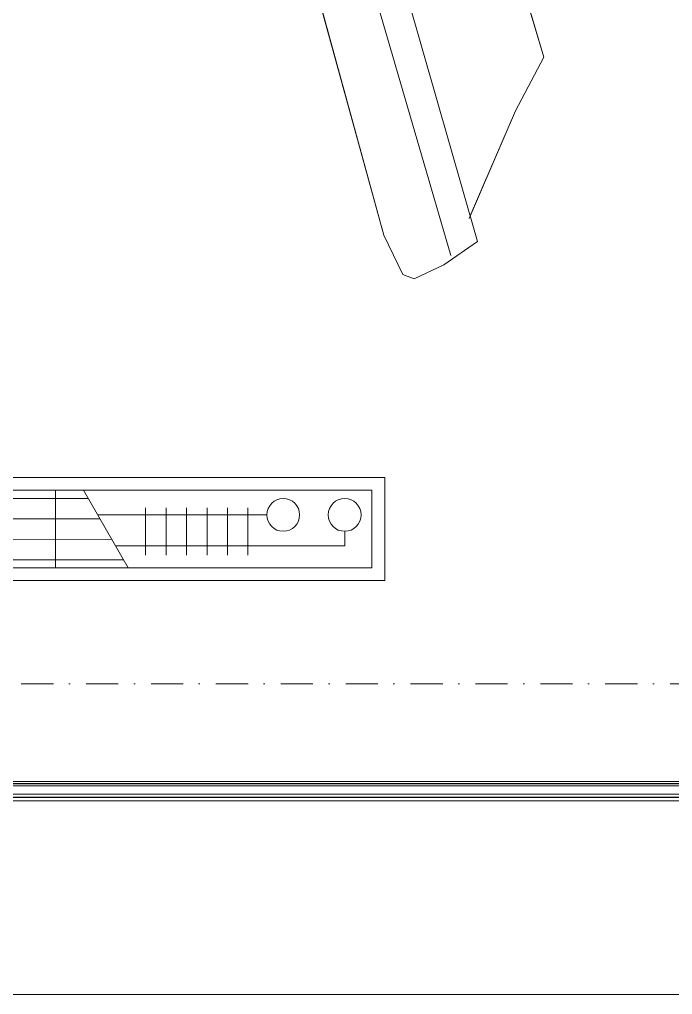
# Model space of a CAD drawing. Extents: x -2598 to 23780, y 0 to 8114.
# Drawn here: x 7696.6 to 7823.4, y 284.7 to 473.9 of the extents above; entities that cross this region are included whole.
import ezdxf
from ezdxf.xclip import XClip

# ---------------------------------------------------------------- set-up
doc = ezdxf.new("R2010")
doc.units = 0
doc.header["$LTSCALE"] = 25
doc.header["$MEASUREMENT"] = 0
doc.header["$XCLIPFRAME"] = 0
doc.linetypes.add('DASHDOT2', pattern=[0.5, 0.25, -0.125, 0, -0.125])
doc.layers.get('0').update_dxf_attribs({"color": 9, "lineweight": 9})
for name, color, linetype, lineweight in [('04', 9, 'Continuous', 9), ('06D', 9, 'Continuous', 9), ('10', 9, 'Continuous', 9), ('15', 9, 'Continuous', 9), ('24', 9, 'DASHDOT2', 9), ('32', 9, 'Continuous', 9)]:
    doc.layers.add(name, color=color, linetype=linetype, lineweight=lineweight)

# ---------------------------------------------------------------- blocks, each defined once
blk = doc.blocks.new('p-konvektor_audi')
for p, q in [((250, 89.48), (0, 89.47)), ((250, 89.47), (0, 89.48)), ((250, 69.47), (250, 89.47)), ((199.29, 85.44), (2.49, 85.42)), ((186.04, 71.94), (186.04, 86.98)), ((191.48, 71.95), (200.19, 86.99)), ((203.55, 84.5), (203.55, 75.36)), ((207.52, 84.5), (207.52, 75.36)), ((211.5, 84.5), (211.5, 75.36)), ((215.48, 84.5), (215.48, 75.36)), ((219.45, 84.5), (219.45, 75.36)), ((223.43, 84.5), (223.43, 75.36)), ((196.99, 81.46), (2.49, 81.45)), ((242.21, 82.69), (197.7, 82.69)), ((242.21, 79.91), (242.21, 82.69)), ((194.68, 77.48), (2.49, 77.47)), ((227.1, 76.72), (194.25, 76.73)), ((192.38, 73.51), (2.49, 73.49)), ((0, 69.47), (250, 69.47))]:
    blk.add_line(p, q)
for points in [[(250, 89.47), (0, 89.47), (0, 69.47), (250, 69.47)], [(247.51, 86.99), (247.51, 71.95), (2.49, 71.95), (2.49, 86.99)]]:
    blk.add_lwpolyline(points, close=True)
for centre in [(230.28, 76.72), (242.21, 76.72)]:
    blk.add_circle(centre, 3.18)
blk = doc.blocks.new('Group-325-1')
for p, q in [((384784.2699, 69369.7089), (384784.2277, 69369.6053)), ((384784.901, 69369.5901), (384784.2699, 69369.7089)), ((384784.2277, 69369.6053), (384784.1715, 69369.5072)), ((384784.9688, 69369.494), (384784.901, 69369.5901)), ((384784.1334, 69369.5156), (384785.1602, 69369.3127)), ((384785.1131, 69369.3188), (384784.9688, 69369.494)), ((384784.1214, 69369.4547), (384785.1608, 69369.254)), ((384785.0663, 69369.1565), (384784.0879, 69369.3606)), ((384785.1602, 69369.3127), (384785.1706, 69369.2337)), ((384785.1706, 69369.2337), (384785.1687, 69369.1701)), ((384785.1687, 69369.1701), (384785.151, 69369.1543)), ((384785.151, 69369.1543), (384785.0663, 69369.1565))]:
    blk.add_line(p, q)
blk.add_lwpolyline([(384784.2699, 69369.7089), (384784.901, 69369.5901), (384784.9688, 69369.494), (384785.1099, 69369.3227), (384785.1602, 69369.3127), (384785.1706, 69369.2337), (384785.1687, 69369.1701), (384785.151, 69369.1543), (384785.0663, 69369.1565), (384784.0879, 69369.3606), (384784.1366, 69369.4517), (384784.166, 69369.5091), (384784.1719, 69369.508), (384784.2277, 69369.6053)], close=True)
blk = doc.blocks.new('p-audi_arac')
at = {"layer": '04', "xscale": 99.99999999999999, "yscale": 99.99999999999999, "zscale": 99.99999999999999, "rotation": 117.1763778173343}
blk.add_blockref('Group-325-1', (23745751.03, -31061967.79), dxfattribs=at)
blk = doc.blocks.new('*U422')
at = {"layer": '15'}
for p, q in [((-1.47, -18.95), (-170.63, -18.95)), ((-1.47, -19.35), (-170.63, -19.35)), ((-1.47, -19.42), (-170.63, -19.42)), ((-1.47, -19.82), (-170.63, -19.82)), ((1.47, -18.95), (62.7, -18.95)), ((1.47, -19.35), (62.7, -19.35)), ((1.47, -19.42), (62.7, -19.42)), ((1.47, -19.82), (62.7, -19.82)), ((-1.47, -21.42), (-170.63, -21.42)), ((-1.47, -22.02), (-170.63, -22.02)), ((-1.47, -22.1), (-170.63, -22.1)), ((-1.47, -22.7), (-170.63, -22.7)), ((1.47, -21.42), (62.7, -21.42)), ((1.47, -22.02), (62.7, -22.02)), ((1.47, -22.1), (62.7, -22.1)), ((1.47, -22.7), (62.7, -22.7))]:
    blk.add_line(p, q, dxfattribs=at)

msp = doc.modelspace()

# ---------------------------------------------------------------- linework, layer by layer
at = {"layer": '06D'}
msp.add_lwpolyline([(7067.2, 861.68), (7067.2, 284.7), (9765.58, 284.7)], dxfattribs=at)
at = {"layer": '24'}
msp.add_lwpolyline([(6827.5, 345), (11027.5, 345)], dxfattribs=at)

# ---------------------------------------------------------------- block references
at = {"layer": '04'}
ref = msp.add_blockref('p-audi_arac', (8070.9, 820.84), dxfattribs=dict(at, rotation=180))
XClip(ref).set_block_clipping_path([(78.7122941336, 1.0544697778), (604.8782045665, 398.767110667)])
at = {"layer": '10'}
for p in [(7634.17, 345), (7867.5, 345)]:
    msp.add_blockref('*U422', p, dxfattribs=at)
at = {"layer": '32', "xscale": -1, "rotation": 180}
msp.add_blockref('p-konvektor_audi', (7517.5, 454.48), dxfattribs=at)

doc.saveas('drawing.dxf')
